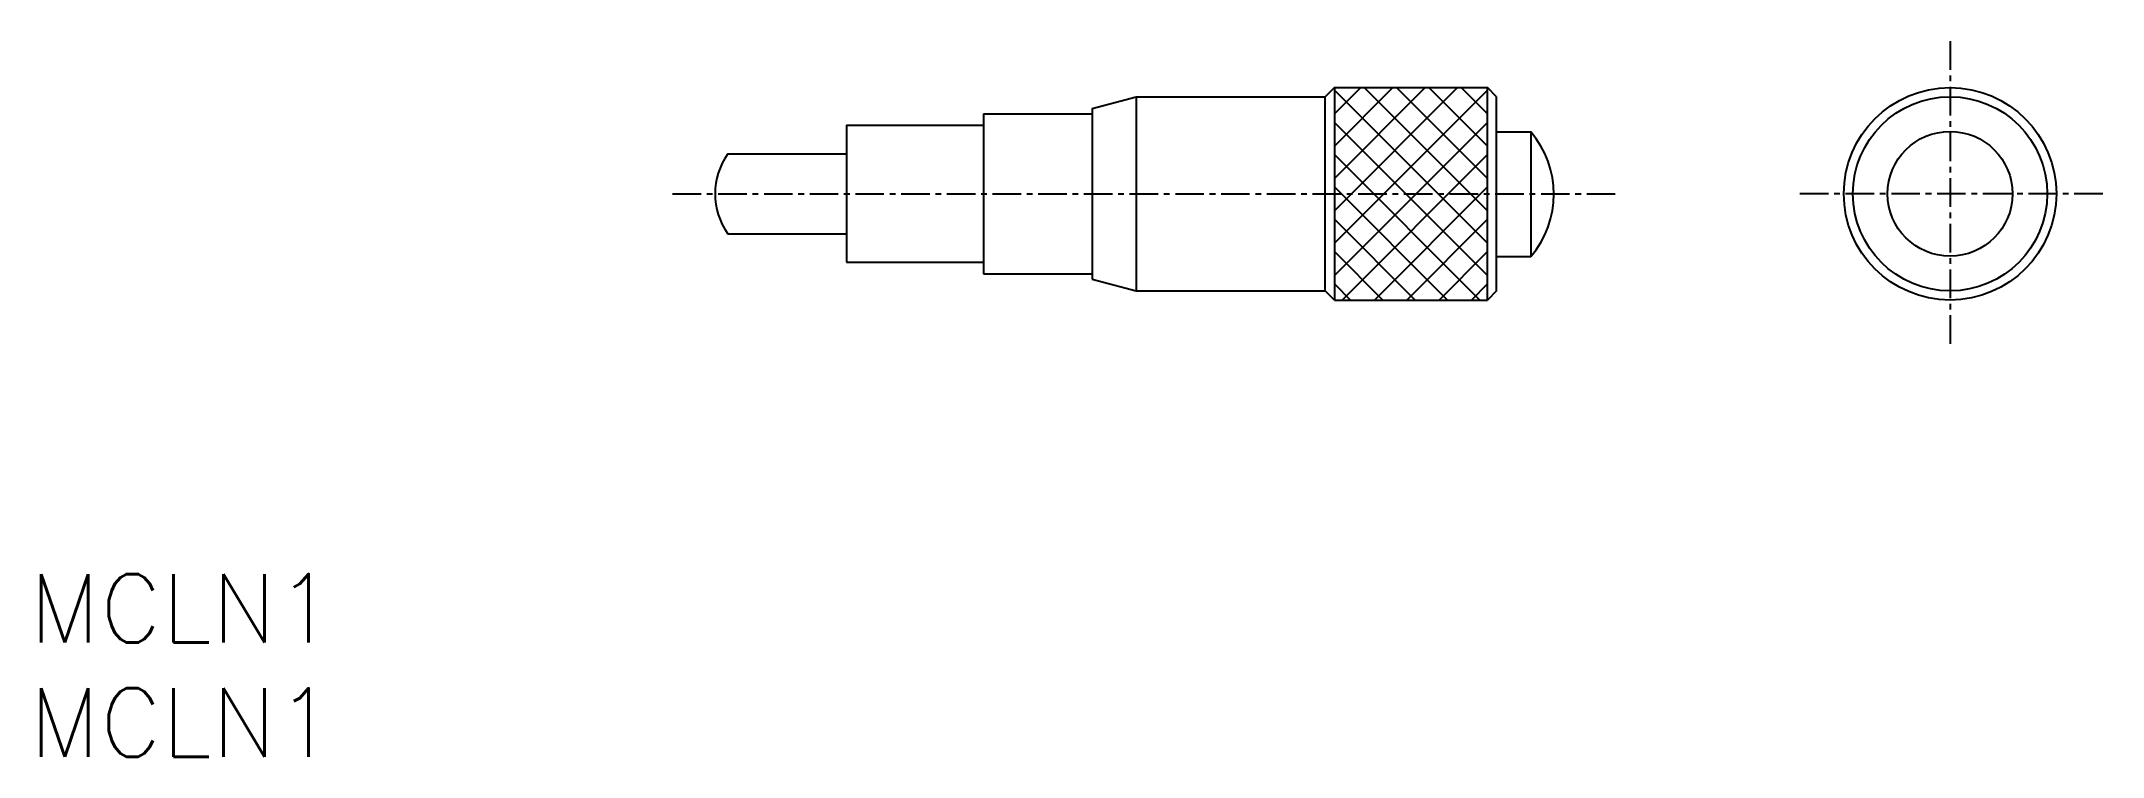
# Model space of a CAD drawing. Extents: x 7.7 to 97.9, y 1862.9 to 1894.2.
import ezdxf

# ---------------------------------------------------------------- set-up
doc = ezdxf.new("R2010")
doc.units = 0
doc.linetypes.add('CENTER', pattern=[2, 1.25, -0.25, 0.25, -0.25])
doc.layers.get('0').update_dxf_attribs({"linetype": 'CONTINUOUS'})
doc.layers.add('CENTER', color=1, linetype='CENTER')
doc.styles.get("Standard").update_dxf_attribs({"font": 'TXT', "bigfont": 'BIGFONT'})

msp = doc.modelspace()

# ---------------------------------------------------------------- linework, layer by layer
at = {"color": 7, "linetype": 'CONTINUOUS'}
for p, q in [((53.677, 1891.242), (55.609, 1891.76)), ((55.609, 1891.76), (55.609, 1883.26)), ((55.609, 1891.76), (63.877, 1891.76)), ((64.277, 1892.16), (63.877, 1891.76)), ((63.877, 1883.26), (63.877, 1891.76)), ((64.277, 1892.16), (64.277, 1882.86)), ((64.277, 1892.16), (70.977, 1892.16)), ((70.977, 1882.86), (70.977, 1892.177)), ((71.377, 1891.76), (70.977, 1892.16)), ((71.377, 1883.26), (71.377, 1891.76)), ((48.927, 1891.01), (48.927, 1884.01)), ((48.927, 1891.01), (53.677, 1891.01)), ((53.677, 1891.242), (53.677, 1883.778)), ((42.927, 1890.51), (42.927, 1884.51)), ((42.927, 1890.51), (48.927, 1890.51)), ((71.377, 1890.224), (72.877, 1890.224)), ((72.877, 1890.224), (72.877, 1884.76)), ((37.74, 1889.26), (42.927, 1889.26)), ((37.74, 1885.76), (42.927, 1885.76)), ((42.927, 1884.51), (48.927, 1884.51)), ((71.377, 1884.76), (72.877, 1884.76)), ((48.927, 1884.01), (53.677, 1884.01)), ((53.677, 1883.778), (55.609, 1883.26)), ((55.609, 1883.26), (63.877, 1883.26)), ((64.278, 1882.86), (63.877, 1883.26)), ((64.278, 1882.86), (70.977, 1882.86)), ((71.377, 1883.26), (70.977, 1882.86))]:
    msp.add_line(p, q, dxfattribs=at)
at = {"color": 3, "linetype": 'CONTINUOUS'}
for p, q in [((64.277, 1891.009), (65.428, 1892.16)), ((64.277, 1889.594), (66.842, 1892.16)), ((64.277, 1888.18), (68.256, 1892.16)), ((64.277, 1886.766), (69.671, 1892.16)), ((64.277, 1892.052), (70.977, 1885.352)), ((64.277, 1885.352), (70.977, 1892.052)), ((65.583, 1892.16), (70.977, 1886.766)), ((66.998, 1892.16), (70.977, 1888.18)), ((68.412, 1892.16), (70.977, 1889.594)), ((69.826, 1892.16), (70.977, 1891.009)), ((64.277, 1890.638), (70.977, 1883.937)), ((64.277, 1883.937), (70.977, 1890.638)), ((64.277, 1889.224), (70.641, 1882.86)), ((64.613, 1882.86), (70.977, 1889.224)), ((64.277, 1887.809), (69.227, 1882.86)), ((66.027, 1882.86), (70.977, 1887.809)), ((64.277, 1886.395), (67.812, 1882.86)), ((67.442, 1882.86), (70.977, 1886.395)), ((64.277, 1884.981), (66.398, 1882.86)), ((68.856, 1882.86), (70.977, 1884.981)), ((64.277, 1883.567), (64.984, 1882.86)), ((70.27, 1882.86), (70.977, 1883.567))]:
    msp.add_line(p, q, dxfattribs=at)
at = {"color": 7, "linetype": 'CONTINUOUS'}
for radius in [4.65, 2.732]:
    msp.add_circle((91.219, 1887.51), radius, dxfattribs=at)
at = {"color": 3, "linetype": 'CONTINUOUS'}
msp.add_circle((91.219, 1887.51), 4.25, dxfattribs=at)
at = {"color": 7, "linetype": 'CONTINUOUS'}
for centre, radius, start, end in [((69.644, 1887.492), 4.233, 319.79491, 40.20509), ((40.177, 1887.51), 3, 144.31466, 215.68534)]:
    msp.add_arc(centre, radius, start, end, dxfattribs=at)
at = {"layer": 'CENTER', "color": 1, "linetype": 'CENTER'}
for p, q in [((91.219, 1894.191), (91.219, 1880.828)), ((35.319, 1887.51), (76.746, 1887.51)), ((97.9, 1887.51), (84.537, 1887.51))]:
    msp.add_line(p, q, dxfattribs=at)

# ---------------------------------------------------------------- texts
at = {"color": 7, "linetype": 'CONTINUOUS'}
for p in [(7.177, 1867.86), (7.177, 1862.86)]:
    msp.add_text('MCLN1', height=3, dxfattribs=at).set_placement(p)

doc.saveas('drawing.dxf')
